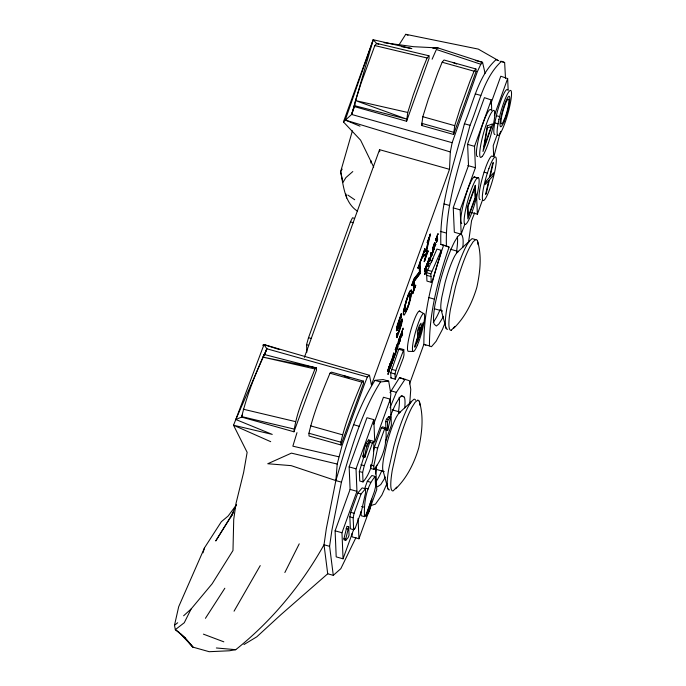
<?xml version="1.0" encoding="UTF-8"?>
<svg xmlns="http://www.w3.org/2000/svg" width="686" height="686" viewBox="0 0 686 686"><rect width="100%" height="100%" fill="white"/><g stroke="black" fill="none" stroke-linecap="round" stroke-linejoin="round"><path stroke-width="1.03" d="M398.42 342.477L398.84 343.797M398.506 343.223L398.497 341.697M434.941 243.702L435.018 242.904M392.383 362.397C394.064 351.618 389.065 378.286 390.36 363.863M390.291 368.048L390.291 363.529L390.034 364.103M397.614 347.922C398.729 341.739 394.416 358.889 395.711 352.09M395.522 353.573L395.573 349.114M388.207 371.375L387.804 370.774M426.606 268.166L426.581 269.238M426.692 268.466L426.4 267.96M434.53 244.499L434.384 244.002M242.355 415.073L241.618 417.079C246.746 395.548 255.141 374.659 264.136 354.456L316.435 367.928L316.529 370.131L293.968 431.786L241.618 417.079L235.812 419.506L233.523 425.226L247.14 452.331L243.641 472.371L236.044 503.275L233.729 519.396L232.983 550.515L212.128 583.803L191.094 609.005L183.608 615.788M262.627 345.272L264.007 344.586L369.497 375.293L371.443 385.035L449.502 169.322L450.316 151.949L452.143 142.697L477.259 71.893L480.792 64.261L482.567 62.366L438.054 47.934L413.632 46.699L384.109 42.721M430.902 252.645L430.268 259.214L431.434 254.189M391.226 365.329L390.909 365.775L390.823 364.12L391.938 360.124L392.092 361.591L391.449 362.397M397.074 346.267L397.168 345.65L397.083 346.722C395.676 351.669 395.728 347.253 397.151 344.887M403.128 328.071L400.813 335.54L401.336 333.027M427.078 264.444L426.975 265.019L427.507 262.455M438.157 234.106C438.26 230.959 435.233 241.858 435.739 240.229M398.052 343.806L398.137 345.058A4.622 0.72 -74.3 0 0 398.515 344.792L400.538 338.481L400.298 340.17M388.422 372.738A2.83 0.437 -74.3 0 0 389.073 371.04L389.374 369.497M426.203 269.83C426.452 268.303 425.946 271.579 426.298 269.855M388.516 370.003L388.122 370.337L389.425 367.019M388.122 370.337C390.814 363.083 388.791 365.758 387.864 371.117M392.546 357.149C395.736 344.921 391.706 362.525 394.047 357.5M393.541 354.842L393.61 358.426L394.844 354.645M425.774 269.204C424.703 270.85 424.771 269.444 425.354 269.975M243.95 644.566L256.778 636.831L280.883 614.699L327.711 573.779L324.024 544.761L326.33 528.64L335.857 480.586L337.212 464.053L342.134 445.317L364.695 383.663L367.353 377.017L369.497 375.293M431.666 255.226L431.777 254.463M432.266 253.203L432.755 252.517L431.623 255.792L431.871 254.489L430.868 253.837L430.525 256.967L430.868 253.837M434.915 243.093L434.349 245.957L434.778 244.036M400.976 317.284C397.554 323.981 394.304 334.879 402.133 319.127A4.433 0.686 -74.3 0 1 402.39 320.242C402.485 322.326 394.87 346.327 396.782 333.61C398.986 334.579 403.78 315.56 398.909 326.476M396.782 333.61L397.563 334.031L398.437 332.564L400.916 325.584L401.259 322.977L397.16 330.403L396.371 330.626L397.28 325.121L401.259 313.639L401.447 317.704L400.976 317.189M397.263 326.973L399.835 318.596L400.701 317.206L401.447 317.704M392.915 360.802L392.906 356.317L392.658 356.849M432.9 251.848L433.038 247.346M432.986 251.873L433.132 247.372L432.729 247.843M389.957 402.365L390.866 393.978L388.679 381.133L383.105 379.564L374.959 380.361C355.717 410.965 346.087 446.243 335.857 480.586L341.431 482.147L331.904 530.201L329.597 546.322L333.285 575.348L327.711 573.779M395.007 355.134C396.431 348.685 391.492 365.466 393.164 359.918M401.43 336.972L401.679 332.084L401.902 335.6M436.708 241.558L436.605 237.305L436.459 242.004M388.387 373.098L389.639 367.979M389.785 368.871L389.537 368.03L388.19 370.32M427.987 241.566L426.186 250.519L423.974 252.525L424.797 248.838L424.137 252.508L426.46 250.596L428.15 242.149M434.435 244.473L433.595 247.62M426.743 250.527L426.641 253.477L428.107 251.042L427.069 253.58L426.743 250.527L430.396 234.2L427.164 242.312C427.841 242.381 428.836 239.26 428.004 243.016M387.959 373.124L388.019 374.547L388.988 371.881M400.29 335.797L399.904 336.826M411.274 293.814L411.377 290.135L410.134 290.727A13.994 2.169 -74.3 0 0 408.007 295.091L403.437 310.912L403.299 314.823L404.526 314.334M424.848 274.614C424.9 270.258 424.377 276.861 425.32 273.165M413.529 290.067L413.341 281.92L411.626 285.53L413.615 281.989L413.89 289.483L412.492 293.651L413.804 290.144M413.967 282.16L414.25 287.734L415.716 285.29L414.67 287.846L414.198 281.243L420.355 272.942L420.012 264.016L420.87 259.702L419.738 263.939L419.909 268.783M425.277 257.619L425.269 253.906L422.173 256.95L421.178 259.137L425.543 253.983C426.838 257.284 421.813 267.291 425.552 257.696M402.116 320.165L398.06 333.413M444.837 323.38L442.496 329.263L436.082 341.345L431.434 346.73L429.445 345.907C429.282 312.07 438.217 278.893 449.09 247.08L440.849 244.379C439.383 203.099 454.312 163.251 464.422 123.754C473.563 102.231 478.142 76.009 496.038 59.665L498.319 60.651M449.09 247.08L446.423 245.94C444.957 204.66 459.886 164.811 469.996 125.315C479.137 103.792 483.716 77.578 501.612 61.226L504.647 62.546L505.513 78.418M389.416 365.569L389.382 366.153M426.195 265.662L426.289 265.688M431.528 254.214L430.019 259.711M468.504 242.552L471.556 220.703L474.686 212.763M396.688 337.572L397.554 335.403M409.714 403.582L410.76 389.391L409.396 380.704L399.526 377.652L390.008 392.718M400.916 334.982L401.764 332.11M435.824 240.254L435.867 239.474M394.827 355.142L395.205 353.333M395.042 354.139L395.136 353.504M430.036 258.948L429.685 261.143L429.736 260.534M443.516 245.511C432.643 277.333 423.708 310.509 423.871 344.346L409.551 383.903M396.645 330.703L397.554 325.198L401.533 313.716M398.592 341.722L398.635 340.865M424.694 270.37L424.78 271.63M392.581 360.673L392.066 362.594M397.82 346.207L397.203 348.488M397.614 347.142L397.64 346.413M426.555 268.792L426.349 270.258M434.41 244.756L433.646 247.483M391.792 359.644L390.814 363.897L391.929 360.767M428.947 55.78L427.095 57.993L423.03 67.957L413.238 95.011L407.758 112.47L406.584 121.259L354.233 106.553L355.52 100.585L361.016 83.349L374.839 45.585L376.691 43.364L428.947 55.78L429.093 58.361L406.584 121.259M476.067 71.447L453.575 134.456L421.65 125.487L422.816 116.706L428.304 99.238L438.088 72.184L442.161 62.229L444.005 60.008L475.93 68.977L476.075 71.558M453.575 134.456L454.741 125.667L460.229 108.208L470.013 81.154L474.086 71.19L475.93 68.977M389.073 371.04L389.442 369.883M400.538 338.481L399.252 342.871M400.633 338.507L398.858 343.635M349.851 516.858L350.786 512.348L357.758 493.08L362.174 487.892L365.475 488.818L365.621 492.351L361.633 510.47L355.142 528.409L353.659 529.703L350.357 528.777L349.851 516.858L353.153 517.784L353.659 529.703M353.153 517.784L354.087 513.274L361.059 494.006L365.475 488.818M387.873 370.389L387.967 369.934M389.622 369.257L389.082 371.315M427.129 264.076L427.944 261.52L427.798 266.219M435.884 239.886L436.253 238.265M343.943 538.759L346.945 526.299L348.702 526.797L349.054 535.14L348.205 537.481L345.744 540.371L343.986 539.873L343.943 538.759L345.701 539.256L345.744 540.371M345.701 539.256L348.702 526.797M398.729 340.891L398.729 340.453M428.364 241.112L430.122 234.123M373.458 451.345L374.376 447.169L381.347 427.901L382.419 426.864L385.721 427.79C387.573 442.316 383.311 458.188 373.93 469.387L370.629 468.452L370.526 465.803M373.93 469.387L373.784 465.845L377.669 448.095L384.649 428.827L385.721 427.79M293.968 431.786C296.738 409.936 307.105 389.451 314.943 368.974L316.435 367.928L262.704 357.08L314.943 368.974M308.949 433.243C313.742 412.569 321.871 392.761 330 373.201L331.501 372.155L363.426 381.124L363.511 383.328L340.951 444.982L309.026 436.013L308.949 433.243L340.873 442.204L340.951 444.982M340.873 442.204C345.667 421.538 353.796 401.73 361.925 382.171L363.426 381.124M370.817 162.985L371.272 160.936M390.737 372.807L398.763 349.268L399.492 348.368L403.78 349.577L404.011 354.954L403.385 357.74L395.239 379.187L390.951 377.977L390.737 372.807L395.025 374.016L395.239 379.187M410.588 297.235L410.923 295.735M395.025 374.016L395.805 370.5L403.78 349.577M361.016 511.507L361.196 515.726L364.498 516.652C363.872 502.898 365.972 487.232 375.156 476.436L371.855 475.509L367.31 481.315L364.892 488.003L368.193 488.929M329.597 546.322L324.024 544.761C301.548 584.884 271.776 621.027 235.727 649.685L229.347 650.782L209.187 651.7L192.972 647.147L185.597 638.263L175.333 629.645L174.484 625.315L178.694 606.698L204.539 547.762L221.364 521.703L228.155 516.009L236.241 505.102M364.755 457.408C365.604 451.602 366.041 444.905 370.414 440.455L364.755 457.408L362.997 456.919C363.846 451.114 364.283 444.417 368.656 439.966L373.69 441.321C374.419 455.195 372.421 471.085 363.04 481.932L359.738 481.006L359.344 471.522L363.82 456.902M500.574 131.36L493.86 156.708M363.04 481.932L362.645 472.448L364.283 465.665L372.438 443.13L373.69 441.321M427.704 266.194L427.85 261.495M398.823 340.479L400.487 336.826L400.272 335.574M424.891 269.932L426.152 266.34L425.217 268.398M426.383 269.701L425.74 271.862M409.808 300.399L410.425 297.99M425.14 269.366C424.951 267 427.164 267.514 426.272 265.448M426.1 270.37L426.015 271.056A2.89 0.446 -74.3 0 1 425.346 272.796L424.857 273.139M400.075 340.668L398.772 344.338M306.874 352.21L306.556 344.732L308.511 337.692L350.417 221.895L352.493 217.796L354.516 218.362M425.054 268.903L424.711 271.57L425.586 270.395M398.926 340.059L399.158 339.236M409.576 301.205L408.616 304.413M352.398 130.812L340.642 171.637C343.454 185.512 344.406 202.722 357.543 211.228M373.707 167.092L360.587 140.15L343.437 121.936L351.626 114.459L373.227 39.737L411.857 48.595L401.499 46.639M341.431 482.147C351.652 447.812 361.29 412.526 380.524 381.93L388.679 381.133M202.987 552.847L204.539 547.762M296.987 432.634L292.853 446.174L338.755 456.773M388.319 368.982L389.202 366.418M425.929 271.313L426.1 270.773M391.826 363.391L392.409 360.879M392.058 362.988L391.131 365.304M452.143 142.697L351.626 114.459L354.945 104.555M434.907 245.494L435.67 244.182L434.993 246.463L433.526 247.809L434.135 244.456M433.878 245.091L433.449 246.051M396.971 347.142L396.114 351.018M408.084 306.007L405.898 311.718M360.004 126.181L345.255 120.05L373.227 39.737L376.743 43.655L378.792 44.23M399.098 338.841L400.032 336.552M393.644 354.139L393.927 353.624M394.253 356.926L394.527 356.137M397.151 348.942L396.208 351.241L396.465 350.855M351.626 114.459L354.456 106.484M426.589 272.694L436.939 249.078L441.227 250.279L441.304 252.045L432.317 280.9L431.228 282.298L426.941 281.097L426.589 272.694L430.877 273.894L431.228 282.298M430.877 273.894L441.227 250.279M433.663 247.663L435.773 244.327M421.65 125.487L422.362 123.489M343.437 121.936L373.227 39.737M304.404 357.363L379.555 149.677L449.502 169.322M411.626 285.53L413.924 278.893L419.42 271.81L419.18 266.228M411.9 285.608L414.198 278.97L419.695 271.888C419.275 266.134 420.149 264.067 417.911 267.874L420.87 259.702M421.178 259.137L424.797 248.838M417.92 268.14L418.932 266.279M418.194 268.217L421.144 259.78M421.453 259.214L425.071 248.915M427.447 242.655L430.396 234.2M401.173 317.627L401.259 313.639M396.962 337.649L397.057 333.688M354.122 528.229L343.06 558.807L336.2 556.878L335.111 530.827L350.1 489.401L349.157 466.9L366.959 417.714L373.81 419.643L374.753 442.136L390.308 399.175L383.448 397.245L373.681 424.222M412.492 293.651L415.442 285.213M424.24 261.195L427.832 250.965M412.766 293.728L415.716 285.29M424.514 261.272L428.107 251.042M389.931 364.377L392.203 358.246M397.443 343.772L395.256 349.817M402.33 334.442L402.168 331.004L402.956 329.04M426.872 263.904L426.975 265.019L429.239 257.361M432.986 247.303L432.617 248.152L433.766 245.142M428.493 263.621L428.93 258.828M436.699 237.33L435.97 239.105M437.248 239.431L437.514 235.066M391.003 365.801L391.86 360.339M396.774 347.948L396.062 349.646M396.842 347.51L397.168 345.65M402.536 333.919L401.439 337.083M427.61 266.597L428.922 263.107L427.704 266.622M429.59 261.117L430.594 258.502L429.685 261.143M431.528 255.767L432.506 252.885M432.789 252.268L434.127 248.744L432.883 252.294M436.365 242.407L437.677 238.917L436.459 242.432M343.06 558.807L341.971 532.748L356.96 491.33L356.017 468.83L373.81 419.643M431.4 262.335L432.926 258.562M461.189 234.183L460.169 209.839L475.424 167.693L474.523 146.341L491.305 99.976L484.402 97.652L467.612 144.069L468.504 165.437L453.24 207.626L454.329 232.254L461.189 234.183L464.816 224.176M362.997 456.919L364.069 453.961M490.713 104.049L500.789 76.223L507.666 78.573L508.155 90.218M494.357 115.359L507.666 78.573M385.635 421.461L386.432 419.249L388.953 416.445L390.711 416.934L387.736 430.302L385.978 429.805L385.635 421.461L387.393 421.95L387.736 430.302M417.603 337.023L414.464 346.824L414.901 347.236L420.304 333.945L423.108 322.746L418.949 333.293M417.637 338.035L416.565 342.64L417.705 339.484M418.992 334.305L421.813 326.51L419.052 335.763M387.393 421.95L388.19 419.738L390.711 416.934M385.978 429.805L386.544 428.244M376.931 465.194L375.851 468.195L376.743 489.598L358.95 538.784L352.09 536.855L351.952 533.648M385.249 442.213L391.397 425.226L390.308 399.175M497.178 134.73L493.217 145.672L493.663 156.228M471.488 212.557L477.37 214.204L482.369 200.398M241.618 417.079L242.338 415.09M264.239 355.811L266.837 348.78L264.007 344.586L235.812 419.506L272.248 434.401L233.523 425.226L270.704 441.681M433.672 245.116L434.452 243.359M396.757 345.633L397.314 344.638M391.526 360.107L392.006 359.19M434.006 249.061L433.663 249.567L433.698 247.852M396.68 347.922L397.323 347.125M399.329 338.412L400.427 337.006M425.5 272.496L425.835 271.888M428.673 259.231L429.402 258.296M402.476 329.872L403.042 328.98M427.172 242.578L428.33 240.975M399.689 337.521L399.192 338.867A4.579 0.712 -74.3 0 0 398.515 341.208A4.399 0.677 -74.3 0 0 398.266 342.331M430.499 258.476L430.225 259.137M430.594 258.502L430.319 259.162M395.273 349.628L395.693 349.414M395.359 349.654L395.522 349.054M390.128 364.129L390.291 363.529M428.827 263.39L428.476 263.921L428.733 263.364M402.39 334.279L402.631 333.945M367.353 377.017L266.837 348.78L264.17 355.425L264.136 354.456M433.663 249.567L433.912 249.035M434.075 244.027L434.838 242.69M435.764 244.207L434.255 245.931M389.974 407.767L396.388 392.349L405.1 379.212M433.921 244.713L434.538 244.267M425.226 273.139L425.594 272.522M235.812 419.506L266.837 348.78M432.111 59.21L436.399 49.495L480.792 64.261M387.033 483.407L381.862 495.129L375.482 504.09L371.015 505.513M437.591 234.612L438.08 234.329M236.541 504.407L230.762 517.021L232.923 513.454M425.886 267.248L425.2 268.74M355.94 537.601L340.822 568.66L333.285 575.348M191.094 609.005L184.26 622.742L175.333 629.645L179.029 632.295L192.972 647.147L189.216 643.031M397.709 328.851L398.506 327.265M284.853 572.527L299.233 543.835M425.68 269.178L426.349 268.157M388.928 369.248L389.631 368.056M388.653 370.397L389.468 369.522M397.571 327.042L401.859 319.05A4.433 0.686 -74.3 0 1 402.142 319.513M234.046 611.183L260.234 565.607M426.032 268.518L426.486 267.986M392.889 356.523L393.189 359.661M342.168 169.125L340.642 171.637L342.957 182.442L345.873 177.623L352.801 171.551M233.669 511.936L215.73 540.962L232.228 514.68M397.314 329.649L396.577 330.661M478.065 244.662A45.516 7.057 -74.3 0 0 475.672 239.628L472.088 238.625L456.73 252.842L454.655 256.144A31.59 4.896 -74.3 0 0 445.085 282.598L441.793 297.295A29.91 4.631 -74.3 0 0 442.367 310.998L434.272 308.726M466.437 245.725L469.593 240.7M433.303 322.386L436.459 317.361A48.08 7.452 -74.3 0 0 440.06 309.729M396.328 402.828L399.501 397.777L402.005 395.685L404.277 397.074A45.49 7.049 -74.3 0 1 404.731 407.87M415.63 400.255A45.516 7.057 -74.3 0 0 413.967 399.252L398.6 413.478L396.525 416.779A31.59 4.896 -74.3 0 0 386.955 443.225L383.663 457.922A29.91 4.631 -74.3 0 0 383.14 470.965L387.942 488.835M451.311 330.223L454.861 326.467M411.471 401.327L408.316 406.352A48.08 7.452 -74.3 0 0 393.747 446.62L388.73 468.992A45.516 7.057 -74.3 0 0 389.605 489.855M376.228 481.34L378.329 477.988A48.08 7.452 -74.3 0 0 381.93 470.364M417.551 400.255L415.056 402.339L411.9 407.364A48.08 7.452 -74.3 0 0 397.331 447.624L392.315 469.996A45.516 7.057 -74.3 0 0 393.189 490.859L396.74 487.103M399.072 44.822L405.743 34.3L478.262 49.092L498.173 60.462M205.431 618.318L224.837 588.236M390.951 377.977L391.312 377.437M364.498 516.652L366.307 513.908L374.462 491.373L375.585 486.623L375.156 476.436M426.169 269.384L424.797 271.536M366.11 516.061C370.491 511.61 370.92 504.913 371.778 499.108L366.11 516.061L364.352 515.563M387.967 371.538L389.451 369.411M453.806 328.148C465.134 317.292 472.465 302.174 476.89 287.134C480.123 272.05 482.078 255.535 477.336 240.64M395.685 488.775C407.012 477.919 414.344 462.801 418.769 447.761C422.001 432.677 423.957 416.17 419.215 401.267M405.237 311.521C408.41 306.35 410.537 299.645 409.765 293.531C406.532 298.633 404.44 305.433 405.194 311.521M456.73 252.842L458.368 251.479L450.282 249.207M475.672 239.628L473.177 241.704L470.021 246.728A48.08 7.452 -74.3 0 0 455.453 286.997L450.436 309.369A45.516 7.057 -74.3 0 0 451.311 330.232M398.6 413.478L400.247 412.106L392.152 409.842M174.484 625.315L177.7 622.734M474.849 176.662L473.674 177.262A24.293 3.764 -74.3 0 0 463.805 202.361A24.293 3.764 -74.3 0 0 461.789 223.465M377.523 486.76L380.747 484.582L383.903 479.557A48.08 7.452 -74.3 0 0 385.215 476.976M432.84 48.346L438.054 47.934M413.444 351.489L408.556 351.343A20.914 3.241 -74.3 0 1 411.103 329.323A20.914 3.241 -74.3 0 1 420.064 311.555M216.364 647.97L235.727 649.685M432.36 253.228L430.98 252.439M407.758 112.47L355.52 100.585L406.489 119.047L354.19 105.584M374.839 45.585L427.095 57.993M243.264 409.208L295.52 421.616M241.635 416.599L293.891 429.007M337.212 464.053L291.43 453.129L267.754 463.745L291.173 465.64L335.857 480.586M475.372 60.471L482.567 62.366L485.071 73.282M500.008 61.243L504.647 62.546M442.161 62.229L474.086 71.19M475.235 93.862L480.809 95.431M496.338 115.668L499.64 116.594M494.769 122.905L498.07 123.832M464.422 123.754L469.996 125.315M422.816 116.706L454.741 125.667M421.556 123.283L453.48 132.244M467.835 144.463L474.523 146.341M467.766 165.54L475.424 167.693M484.093 172.143L487.394 173.069M474.129 177.031L477.43 177.957M444.031 203.922L449.604 205.483M453.472 207.952L460.169 209.839M440.301 231.362L445.874 232.923M437.111 236.19L437.274 239.706M435.627 239.714L435.73 240.829M440.849 244.379L446.423 245.94M350.417 221.895L353.453 222.744M428.356 260.38L428.424 263.87M427.489 270.147L431.777 271.347M420.124 273.568L414.198 281.243M426.701 275.326L430.988 276.527M428.639 297.518L434.212 299.087M402.168 331.004L402.382 334.494M400.898 335.317L400.718 334.442M429.445 345.907L423.871 344.346L425.86 345.161M398.763 349.268L403.051 350.469M308.511 337.692L311.547 338.541M390.84 362.285L390.814 363.897M306.556 344.732L308.58 345.307M391.517 369.3L395.805 370.5M374.959 380.361L380.524 381.93M330 373.201L361.925 382.171M390.814 390.788L396.388 392.349M401.001 395.994L403.788 396.774M386.432 419.249L388.19 419.738M381.347 427.901L384.649 428.827M353.522 424.677L359.095 426.246M369.137 442.204L372.438 443.13M310.578 425.843L342.503 434.813M365.972 443.55L367.73 444.048M374.376 447.169L377.669 448.095M365.201 445.66L366.959 446.157M362.945 455.675L364.703 456.173M370.483 464.919L373.784 465.845M360.982 464.739L364.283 465.665M375.139 469.07L384.237 471.625M349.157 466.9L356.017 468.83M359.344 471.522L362.645 472.448M367.31 481.315L370.603 482.249M350.1 489.401L356.96 491.33M357.758 493.08L361.059 494.006M361.625 506.474L364.103 507.168M350.786 512.348L354.087 513.274M346.147 528.512L347.905 529M335.111 530.827L341.971 532.748M345.255 120.05L450.316 151.949M264.007 344.586L279.185 349.517M399.526 377.652L403.831 379.144M203.416 634.147L223.825 641.839M343.334 375.482L349.097 377.686M452.811 62.477L456.687 63.969M405.743 34.3L408.024 35.286M419.326 311.067L423.605 313.493M347.836 195.064L354.713 199.746M180.487 633.624L185.597 638.263M398.043 345.032L397.966 343.78A5.119 0.797 -74.3 0 1 398.18 342.305A4.399 0.677 -74.3 0 1 398.42 341.182M441.27 310.338L446.063 328.208M345.95 194.044L346.576 198.04M379.555 149.677L379.735 151.778M491.305 99.976L491.742 110.429M476.53 194.147L477.37 214.204M419.112 337.255L418.794 329.657L419.712 327.128L419.866 330.763L421.187 327.102L421.024 323.2L419.326 325.661L417.354 331.124L417.765 340.976M388.953 416.445L388.996 417.56M368.656 439.966L368.708 441.132M358.092 518.453L358.95 538.784M480.209 199.6A22.629 3.507 -74.3 0 1 483.819 172.949L485.611 167.616A22.629 3.507 -74.3 0 1 492.668 156.545M495 134.456A23.35 3.619 -74.3 0 1 494.563 123.934L497.033 112.804A23.35 3.619 -74.3 0 1 507.854 90.038M457.313 236.524A45.49 7.049 -74.3 0 1 456.559 251.505M477.662 156.519A24.43 3.782 -74.3 0 1 480.646 130.786A24.43 3.782 -74.3 0 1 491.107 110.043M390.806 415.159A48.337 7.486 -74.3 0 1 396.328 402.828M443.345 316.34A48.08 7.452 -74.3 0 1 442.033 318.921L438.877 323.946L436.373 326.03L434.272 324.272A45.73 7.083 -74.3 0 1 435.07 304.318L440.112 281.826A48.337 7.486 -74.3 0 1 454.758 241.361L457.931 236.31L460.435 234.218L462.115 235.229L462.407 236.438A45.49 7.049 -74.3 0 1 462.853 247.243M399.192 397.151A45.49 7.049 -74.3 0 1 398.429 412.132M375.482 473.992A45.756 7.092 -74.3 0 1 376.64 465.794M417.551 400.255A45.516 7.057 -74.3 0 1 419.935 405.297M447.726 329.22A45.516 7.057 -74.3 0 1 446.852 308.357L451.868 285.985A48.08 7.452 -74.3 0 1 466.437 245.725M410.339 295.186L410.014 299.139L408.341 305.57L406.309 310.638L404.92 311.444C404.14 305.33 406.301 298.607 409.456 293.419L410.039 293.608L410.339 295.186M411.763 291.027C410.914 299.353 408.564 307.894 404.243 315.088L403.454 314.034L404.105 308.906L408.281 295.169A13.994 2.169 -74.3 0 1 410.408 290.804L411.386 289.895L411.763 291.027M487.309 125.778L482.987 151.52L492.548 123.909L487.309 125.778M487.386 127.905L484.153 146.538L491.279 126.516L487.386 127.905M498.919 119.527L497.865 124.861A23.35 3.619 -74.3 0 0 503.507 126.713A23.35 3.619 -74.3 0 0 511.327 91.478A23.35 3.619 -74.3 0 0 500.334 113.73L498.919 119.527M485.962 181.37L485.251 184.474L488.766 180.495L485.594 194.378L486.194 193.812L489.367 179.929L492.925 175.89L493.637 172.786L490.078 176.825L493.337 162.565L492.737 163.122L489.478 177.391L485.962 181.37M488.912 168.542L487.12 173.875A22.629 3.507 -74.3 0 0 484.273 200.055A22.629 3.507 -74.3 0 0 495.841 165.575A22.629 3.507 -74.3 0 0 488.912 168.542M475.295 185.357L467.363 207.283L467.852 218.877L475.784 196.951L475.295 185.357M474.626 188.358L468.118 206.357L468.512 215.876L475.029 197.877L474.626 188.358M482.258 156.417L480.963 157.446A24.43 3.782 -74.3 0 1 486.142 124.766A24.43 3.782 -74.3 0 1 494.486 118.129A24.43 3.782 -74.3 0 1 482.258 156.417M478.151 177.588L476.976 178.189A24.293 3.764 -74.3 0 0 464.594 215.447A24.293 3.764 -74.3 0 0 472.217 211.571A24.293 3.764 -74.3 0 0 478.151 177.588M417.311 345.427A19.731 3.053 -74.3 0 0 424.3 313.956A19.731 3.053 -74.3 0 0 413.967 338.095A19.731 3.053 -74.3 0 0 417.311 345.427M503.953 121.859A15.795 2.444 -74.3 0 0 509.552 96.666A15.795 2.444 -74.3 0 0 501.269 115.985A15.795 2.444 -74.3 0 0 503.953 121.859M504.133 119.947A12.88 1.998 -74.3 0 0 508.695 99.41A12.88 1.998 -74.3 0 0 501.946 115.162A12.88 1.998 -74.3 0 0 504.133 119.947"/></g></svg>
